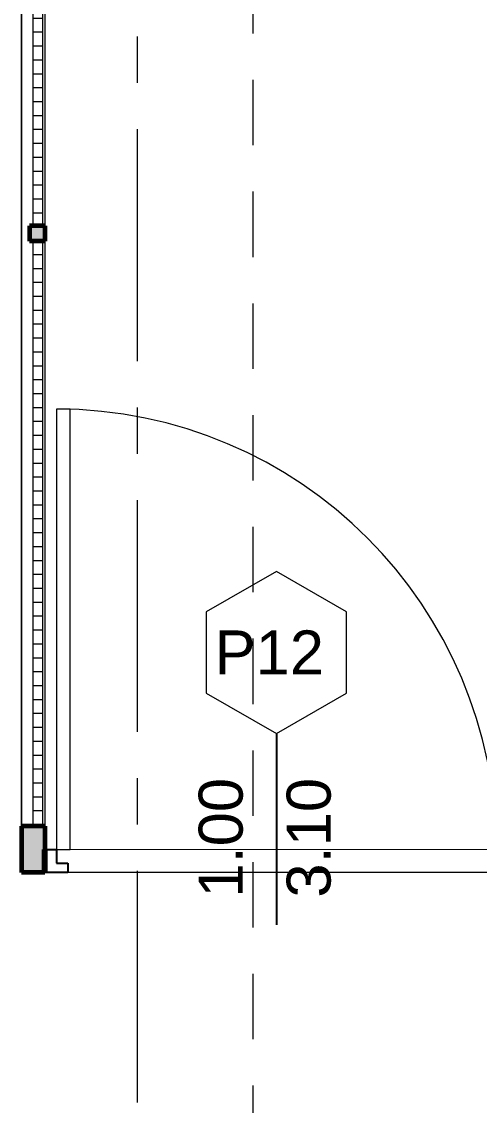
# Model space of a CAD drawing. Header units: inches. Extents: x -19 to 5698, y -728 to 92.
# Drawn here: x 321.57 to 322.559, y 35.844 to 38.182 of the extents above; entities that cross this region are included whole.
import ezdxf

# ---------------------------------------------------------------- set-up
doc = ezdxf.new("R2010")
doc.units = ezdxf.units.IN
doc.header["$MEASUREMENT"] = 0
doc.set_wipeout_variables(frame=1)
for name, pattern in [('Hidden Line', [0.195611, 0.141111, -0.0545]), ('Punto & Raya', [0.65, 0.5, -0.075, 0, -0.075]), ('Wipeout_Contour', [1, 0, -1])]:
    doc.linetypes.add(name, pattern=pattern)
for name, color, linetype in [('02 _ ARQ _ ALB _ Ejes Generales', 251, 'Continuous'), ('02 _ ARQ _ ALB _ Muros Interiores', 7, 'Continuous'), ('02 _ ARQ _ ZON _ Espacio.3D', 7, 'Continuous'), ('08 _ STR _ EXT _ 09 Vigas', 251, 'Continuous'), ('Acabado - Muros', 7, 'Continuous')]:
    doc.layers.add(name, color=color, linetype=linetype)
doc.styles.add('Estilo_Generado_4', font='swisse.ttf')
pattern_1 = [(0, (277.50006, 1e-08), (0, 0.030000001), [])]

msp = doc.modelspace()

# ---------------------------------------------------------------- linework, layer by layer
at = {"layer": '02 _ ARQ _ ALB _ Ejes Generales', "color": 251, "linetype": 'Punto & Raya', "lineweight": 13, "true_color": 0x636466}
msp.add_line((321.82, 3.05), (321.82, 44.9), dxfattribs=at)
at = {"layer": '02 _ ARQ _ ALB _ Muros Interiores', "color": 165, "linetype": 'Continuous', "lineweight": 15}
for p, q in [((321.645, 37.3464), (321.645, 36.3963)), ((321.675, 37.3464), (321.645, 37.3464)), ((321.675, 36.3963), (321.675, 37.3464)), ((321.645, 36.3963), (321.675, 36.3963))]:
    msp.add_line(p, q, dxfattribs=at)
at = {"layer": '02 _ ARQ _ ALB _ Muros Interiores', "color": 152, "linetype": 'Continuous', "lineweight": 25}
msp.add_line((322.1201, 36.6463), (322.1201, 36.2338), dxfattribs=at)
at = {"layer": '02 _ ARQ _ ALB _ Muros Interiores', "color": 7, "linetype": 'Continuous', "lineweight": 80}
msp.add_line((321.62, 36.3463), (321.62, 36.3963), dxfattribs=at)
msp.add_line((321.62, 36.3463), (321.62, 36.3963), dxfattribs=at)
msp.add_line((321.62, 36.3463), (321.62, 36.3963), dxfattribs=at)
at = {"layer": '02 _ ARQ _ ALB _ Muros Interiores', "color": 165, "linetype": 'Continuous', "lineweight": 25}
for p, q in [((321.62, 36.3463), (321.62, 36.3963)), ((321.62, 36.3963), (321.645, 36.3963)), ((321.645, 36.3963), (321.645, 36.3663)), ((321.645, 36.3663), (321.67, 36.3663)), ((321.67, 36.3663), (321.67, 36.3463)), ((321.67, 36.3463), (321.62, 36.3463))]:
    msp.add_line(p, q, dxfattribs=at)
at = {"layer": '02 _ ARQ _ ALB _ Muros Interiores', "color": 251, "linetype": 'Continuous', "lineweight": 13, "flags": 128}
msp.add_lwpolyline([(322.1201, 36.9963), (321.9685, 36.9088), (321.9685, 36.7338), (322.1201, 36.6463), (322.2716, 36.7338), (322.2716, 36.9088)], close=True, dxfattribs=at)
at = {"layer": '02 _ ARQ _ ALB _ Muros Interiores', "color": 165, "linetype": 'Continuous', "lineweight": 15}
msp.add_arc((321.645, 36.3963), 0.9501, 0, 90, dxfattribs=at)
at = {"layer": '02 _ ARQ _ ZON _ Espacio.3D', "color": 254, "linetype": 'Continuous', "lineweight": 0, "flags": 128}
for points in [[(322.07, 31), (322.07, 29.7), (328.0701, 29.7), (328.0701, 30.2), (328.57, 30.2), (328.5701, 30.7), (328.92, 30.7), (328.92, 31.899), (330.2701, 31.899), (330.2701, 32.9963), (328.92, 32.9963), (328.9203, 36.3463), (321.57, 36.3463), (321.57, 39.4), (321.17, 39.4), (321.17, 39.75), (317.27, 39.75), (317.27, 29.75), (320.97, 29.75), (320.97, 30.2), (321.57, 30.2), (321.57, 31)], [(322.07, 39), (321.62, 39), (321.62, 36.3963), (328.9201, 36.4), (328.9201, 39), (328.57, 39), (328.57, 39.4), (328.17, 39.4), (328.17, 39.75), (322.07, 39.75)]]:
    msp.add_lwpolyline(points, close=True, dxfattribs=at)
at = {"layer": '08 _ STR _ EXT _ 09 Vigas', "color": 251, "linetype": 'Hidden Line', "lineweight": 13, "true_color": 0x636466}
msp.add_line((322.07, 30.2), (322.07, 39.4), dxfattribs=at)
at = {"layer": 'Acabado - Muros', "color": 7, "linetype": 'Continuous', "lineweight": 60}
msp.add_line((321.62, 36.3463), (321.57, 36.3463), dxfattribs=at)

# ---------------------------------------------------------------- texts
at = {"layer": '02 _ ARQ _ ALB _ Muros Interiores', "color": 5, "lineweight": 25, "insert": (321.9868, 36.7738), "char_height": 0.095, "attachment_point": 7, "style": 'Estilo_Generado_4'}
msp.add_mtext('\\A1;{\\pql;\\pt0;\\fSwis721 Ex BT|b0|i0|c0|p34;P12\\fSwis721 Ex BT|b0|i0|c0|p34;\\fSwis721 Ex BT|b0|i0|c0|p34;\\fSwis721 Ex BT|b0|i0|c0|p34;}', dxfattribs=at)
at = {"layer": '02 _ ARQ _ ALB _ Muros Interiores', "color": 5, "lineweight": 25, "char_height": 0.095, "attachment_point": 7, "rotation": 90, "style": 'Estilo_Generado_4'}
for s, insert in [('\\A1;{\\pql;\\pt0;\\fSwis721 Ex BT|b0|i0|c0|p34;1.00\\fSwis721 Ex BT|b0|i0|c0|p34;\\A1{\\H.66x;\\S^  ;}\\fSwis721 Ex BT|b0|i0|c0|p34;\\fSwis721 Ex BT|b0|i0|c0|p34;}', (322.0751, 36.2923)), ('\\A1;{\\pql;\\pt0;\\fSwis721 Ex BT|b0|i0|c0|p34;3.10\\fSwis721 Ex BT|b0|i0|c0|p34;\\A1{\\H.66x;\\S^  ;}\\fSwis721 Ex BT|b0|i0|c0|p34;\\fSwis721 Ex BT|b0|i0|c0|p34;}', (322.2651, 36.2923))]:
    msp.add_mtext(s, dxfattribs=dict(at, insert=insert))

# ---------------------------------------------------------------- next in the draw order: wipeouts: each hides what was drawn before it
at = {"color": 254, "linetype": 'Wipeout_Contour', "lineweight": 0, "ltscale": 14739.650553}
msp.add_wipeout([(321.57, 37.725), (321.57, 36.4463), (321.62, 36.4463), (321.62, 37.7085), (321.587, 37.7085), (321.587, 37.725)], dxfattribs=at).dxf.layer = 'Acabado - Muros'

# ---------------------------------------------------------------- next in the draw order: linework, layer by layer
at = {"layer": 'Acabado - Muros', "color": 7, "linetype": 'Continuous', "lineweight": 60}
msp.add_line((321.57, 36.4463), (321.57, 36.3463), dxfattribs=at)
at = {"layer": 'Acabado - Muros', "color": 251, "linetype": 'Continuous', "lineweight": 13, "flags": 128}
msp.add_lwpolyline([(321.62, 37.7085), (321.62, 36.4463)], dxfattribs=at)

# ---------------------------------------------------------------- next in the draw order: wipeouts: each hides what was drawn before it
at = {"color": 254, "linetype": 'Wipeout_Contour', "lineweight": 0, "ltscale": 14739.69688}
msp.add_wipeout([(321.57, 38.9), (321.57, 37.725), (321.587, 37.725), (321.587, 37.7415), (321.62, 37.7415), (321.62, 38.9)], dxfattribs=at).dxf.layer = 'Acabado - Muros'

# ---------------------------------------------------------------- next in the draw order: linework, layer by layer
at = {"layer": 'Acabado - Muros', "color": 251, "linetype": 'Continuous', "lineweight": 13, "flags": 128}
for points in [[(321.57, 38.9), (321.57, 37.725), (321.57, 36.4463)], [(321.62, 38.9), (321.62, 37.7415)]]:
    msp.add_lwpolyline(points, dxfattribs=at)

# ---------------------------------------------------------------- next in the draw order: wipeouts: each hides what was drawn before it
at = {"color": 254, "linetype": 'Wipeout_Contour', "lineweight": 0, "ltscale": 9826.248033}
msp.add_wipeout([(321.615, 36.4463), (321.615, 37.7085), (321.595, 37.7085), (321.595, 36.4463)], dxfattribs=at).dxf.layer = 'Acabado - Muros'

# ---------------------------------------------------------------- next in the draw order: hatches: boundary and pattern name
at = {"layer": 'Acabado - Muros', "linetype": 'Continuous', "lineweight": 0}
h = msp.add_hatch(dxfattribs=at)
h.set_pattern_fill('CONTRACHAPADO_0002', color=254, style=0, pattern_type=2)
h.set_pattern_definition(pattern_1)
h.paths.add_polyline_path([(321.615, 36.4463), (321.615, 37.7085), (321.595, 37.7085), (321.595, 36.4463)])
msp.add_hatch(color=254, dxfattribs=at).paths.add_polyline_path([(321.62, 36.4463), (321.57, 36.4463), (321.57, 36.3463), (321.62, 36.3463)])

# ---------------------------------------------------------------- next in the draw order: linework, layer by layer
at = {"layer": 'Acabado - Muros', "color": 7, "linetype": 'Continuous', "lineweight": 60}
for p, q in [((321.62, 37.7085), (321.587, 37.7085)), ((321.62, 36.4463), (321.57, 36.4463)), ((321.62, 36.4463), (321.62, 36.3463))]:
    msp.add_line(p, q, dxfattribs=at)
at = {"layer": 'Acabado - Muros', "color": 7, "linetype": 'Continuous', "lineweight": 13, "flags": 128}
msp.add_lwpolyline([(321.615, 36.4463), (321.595, 36.4463), (321.595, 37.7085), (321.615, 37.7085)], close=True, dxfattribs=at)

# ---------------------------------------------------------------- next in the draw order: wipeouts: each hides what was drawn before it
at = {"color": 254, "linetype": 'Wipeout_Contour', "lineweight": 0, "ltscale": 9826.324299}
msp.add_wipeout([(321.615, 37.7415), (321.615, 38.9), (321.595, 38.9), (321.595, 37.7415)], dxfattribs=at).dxf.layer = 'Acabado - Muros'

# ---------------------------------------------------------------- next in the draw order: hatches: boundary and pattern name
at = {"layer": 'Acabado - Muros', "linetype": 'Continuous', "lineweight": 0}
h = msp.add_hatch(dxfattribs=at)
h.set_pattern_fill('CONTRACHAPADO_0002', color=254, style=0, pattern_type=2)
h.set_pattern_definition(pattern_1)
h.paths.add_polyline_path([(321.615, 37.7415), (321.615, 38.9), (321.595, 38.9), (321.595, 37.7415)])
msp.add_hatch(color=254, dxfattribs=at).paths.add_polyline_path([(321.587, 37.7085), (321.62, 37.7085), (321.62, 37.7415), (321.587, 37.7415)])

# ---------------------------------------------------------------- next in the draw order: linework, layer by layer
at = {"layer": 'Acabado - Muros', "color": 7, "linetype": 'Continuous', "lineweight": 60}
for p, q in [((321.587, 37.7415), (321.587, 37.7085)), ((321.62, 37.7415), (321.587, 37.7415)), ((321.62, 37.7415), (321.62, 37.7085))]:
    msp.add_line(p, q, dxfattribs=at)
at = {"layer": 'Acabado - Muros', "color": 7, "linetype": 'Continuous', "lineweight": 13, "flags": 128}
msp.add_lwpolyline([(321.615, 37.7415), (321.595, 37.7415), (321.595, 38.9), (321.615, 38.9)], close=True, dxfattribs=at)

doc.saveas('drawing.dxf')
